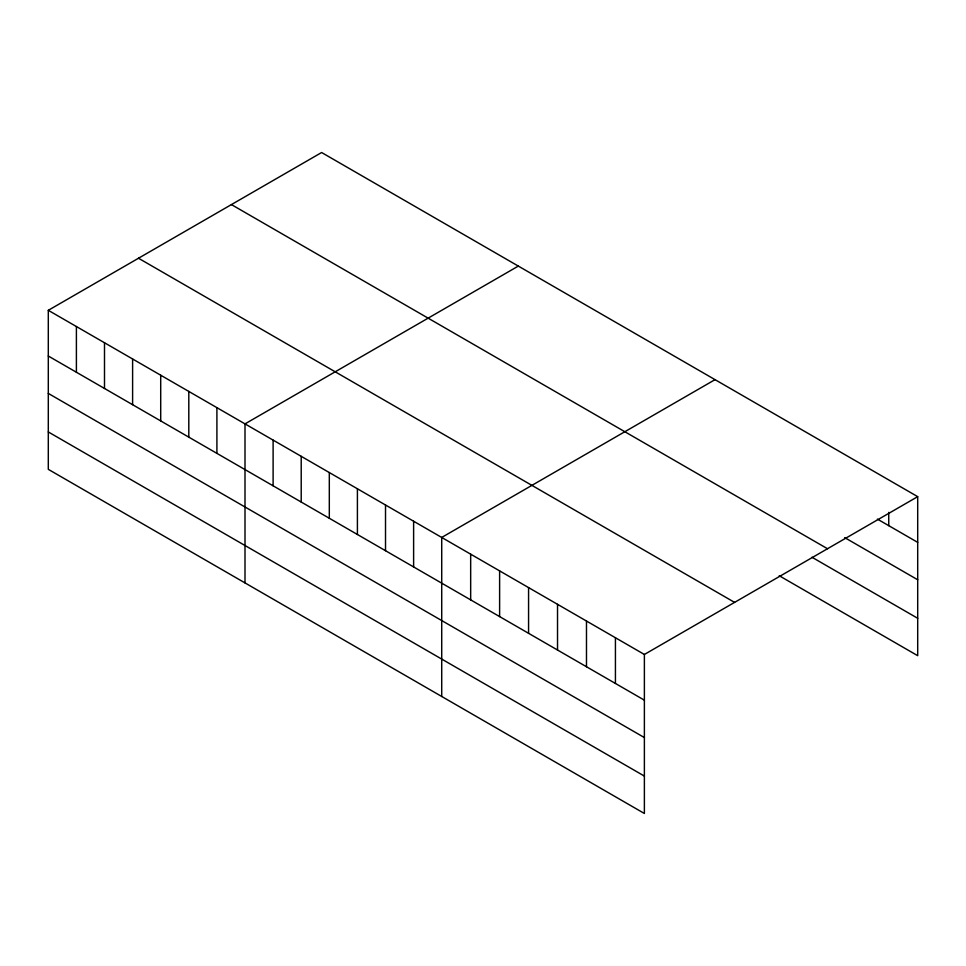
<?xml version="1.0" encoding="UTF-8"?>
<svg xmlns="http://www.w3.org/2000/svg" width="966" height="966" viewBox="0 0 966 966"><rect width="100%" height="100%" fill="white"/><g stroke="black" fill="none" stroke-linecap="round" stroke-linejoin="round"><path stroke-width="1.45" d="M48.3 310.315L644.382 654.465L644.382 813.481L48.3 469.343L48.3 310.315L321.618 152.519L917.7 496.657L917.7 655.685L779.236 575.736M518.319 266.085L245.002 423.881L245.002 582.909M715.033 379.65L441.716 537.446L441.716 696.474M644.382 654.465L917.7 496.657M877.418 519.116L917.7 542.373M844.695 537.615L917.7 579.757M231.417 204.587L827.5 548.736M811.959 557.237L917.7 618.288M138.5 258.236L734.583 602.386M48.3 356.019L644.382 700.169M48.3 393.416L644.382 737.565M48.3 431.947L644.382 776.084M888.744 512.378L888.744 525.649M615.427 637.741L615.427 683.445M586.483 621.029L586.483 666.733M557.527 604.318L557.527 650.021M528.571 587.594L528.571 633.298M499.615 570.882L499.615 616.586M470.671 554.17L470.671 599.874M413.617 521.229L413.617 566.933M385.519 505.001L385.519 550.705M357.408 488.784L357.408 534.488M329.309 472.555L329.309 518.259M301.211 456.326L301.211 502.03M273.112 440.11L273.112 485.813M216.903 407.664L216.903 453.368M188.805 391.435L188.805 437.139M160.706 375.206L160.706 420.91M132.608 358.99L132.608 404.694M104.497 342.761L104.497 388.465M76.399 326.532L76.399 372.248"/></g></svg>
